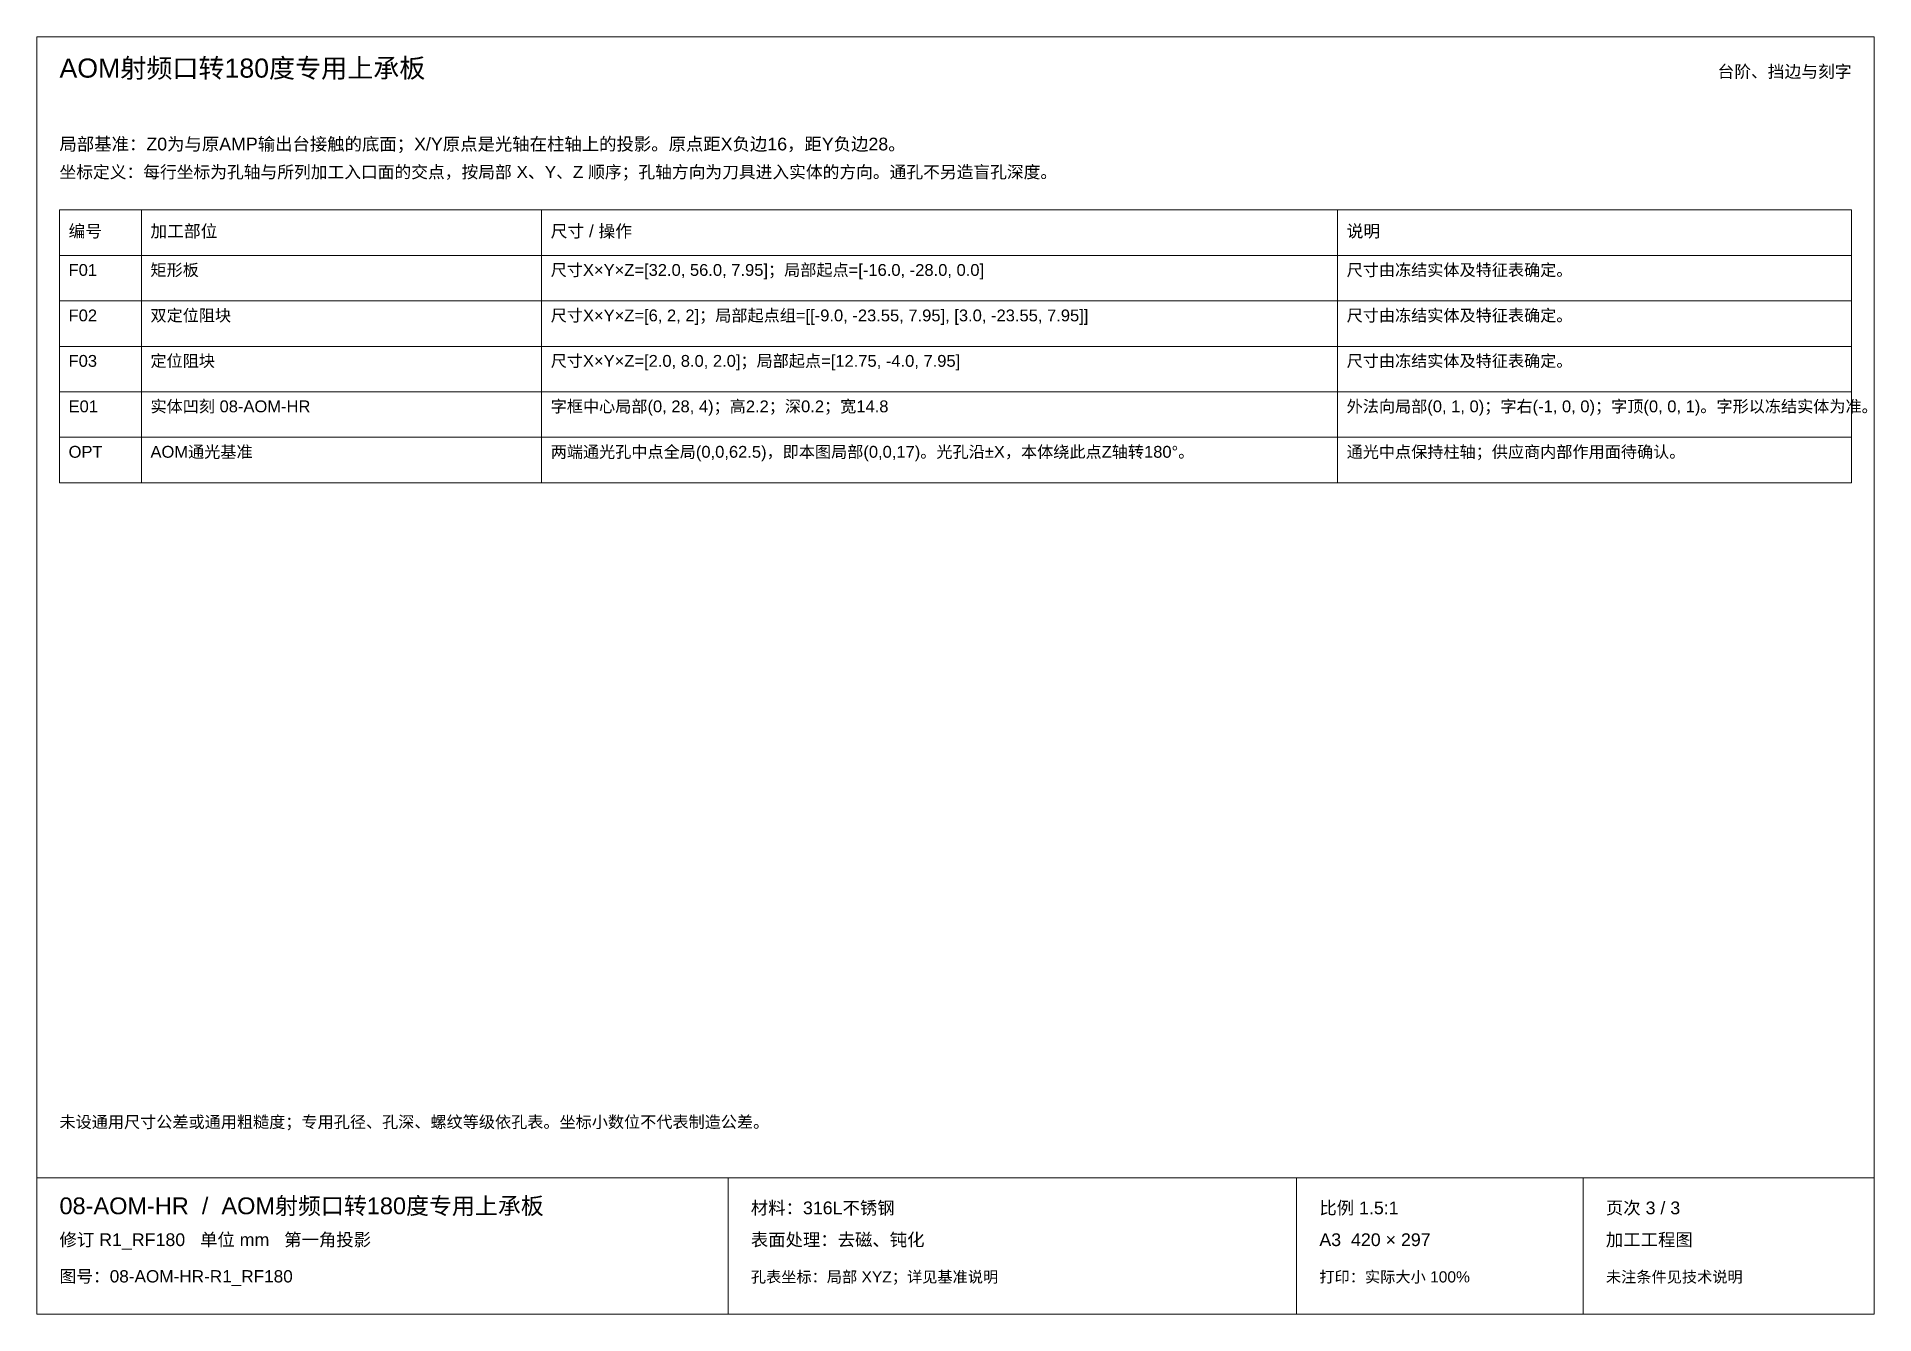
# Paper-space layout '03_孔表及加工说明' of a CAD drawing. Header units: millimetres. Extents: x 8 to 412, y 8 to 289.
import ezdxf
from ezdxf.enums import TextEntityAlignment as Align

# ---------------------------------------------------------------- set-up
doc = ezdxf.new("R2010")
doc.units = ezdxf.units.MM
doc.layers.add('ANNOTATIONS', color=7, linetype='CONTINUOUS', lineweight=18)
doc.styles.add('CJK', font='Arial Unicode.ttf')

psp = doc.layouts.new('03_孔表及加工说明')

# ---------------------------------------------------------------- linework, layer by layer
at = {"layer": 'ANNOTATIONS'}
for p, q in [((412, 289), (8, 289)), ((8, 289), (8, 8)), ((412, 8), (412, 289)), ((31, 250.9), (13, 250.9)), ((13, 250.9), (13, 240.9)), ((31, 240.9), (31, 250.9)), ((119, 250.9), (31, 250.9)), ((31, 250.9), (31, 240.9)), ((119, 240.9), (119, 250.9)), ((294, 250.9), (119, 250.9)), ((119, 250.9), (119, 240.9)), ((294, 240.9), (294, 250.9)), ((407, 250.9), (294, 250.9)), ((294, 250.9), (294, 240.9)), ((407, 240.9), (407, 250.9)), ((13, 240.9), (31, 240.9)), ((31, 240.9), (13, 240.9)), ((13, 240.9), (13, 230.9)), ((31, 240.9), (119, 240.9)), ((31, 230.9), (31, 240.9)), ((119, 240.9), (31, 240.9)), ((31, 240.9), (31, 230.9)), ((119, 240.9), (294, 240.9)), ((119, 230.9), (119, 240.9)), ((294, 240.9), (119, 240.9)), ((119, 240.9), (119, 230.9)), ((294, 240.9), (407, 240.9)), ((294, 230.9), (294, 240.9)), ((407, 240.9), (294, 240.9)), ((294, 240.9), (294, 230.9)), ((407, 230.9), (407, 240.9)), ((13, 230.9), (31, 230.9)), ((31, 230.9), (13, 230.9)), ((13, 230.9), (13, 220.9)), ((31, 230.9), (119, 230.9)), ((31, 220.9), (31, 230.9)), ((119, 230.9), (31, 230.9)), ((31, 230.9), (31, 220.9)), ((119, 230.9), (294, 230.9)), ((119, 220.9), (119, 230.9)), ((294, 230.9), (119, 230.9)), ((119, 230.9), (119, 220.9)), ((294, 230.9), (407, 230.9)), ((294, 220.9), (294, 230.9)), ((407, 230.9), (294, 230.9)), ((294, 230.9), (294, 220.9)), ((407, 220.9), (407, 230.9)), ((13, 220.9), (31, 220.9)), ((31, 220.9), (13, 220.9)), ((13, 220.9), (13, 210.9)), ((31, 220.9), (119, 220.9)), ((31, 210.9), (31, 220.9)), ((119, 220.9), (31, 220.9)), ((31, 220.9), (31, 210.9)), ((119, 220.9), (294, 220.9)), ((119, 210.9), (119, 220.9)), ((294, 220.9), (119, 220.9)), ((119, 220.9), (119, 210.9)), ((294, 220.9), (407, 220.9)), ((294, 210.9), (294, 220.9)), ((407, 220.9), (294, 220.9)), ((294, 220.9), (294, 210.9)), ((407, 210.9), (407, 220.9)), ((13, 210.9), (31, 210.9)), ((31, 210.9), (13, 210.9)), ((13, 210.9), (13, 200.9)), ((31, 210.9), (119, 210.9)), ((31, 200.9), (31, 210.9)), ((119, 210.9), (31, 210.9)), ((31, 210.9), (31, 200.9)), ((119, 210.9), (294, 210.9)), ((119, 200.9), (119, 210.9)), ((294, 210.9), (119, 210.9)), ((119, 210.9), (119, 200.9)), ((294, 210.9), (407, 210.9)), ((294, 200.9), (294, 210.9)), ((407, 210.9), (294, 210.9)), ((294, 210.9), (294, 200.9)), ((407, 200.9), (407, 210.9)), ((13, 200.9), (31, 200.9)), ((31, 200.9), (13, 200.9)), ((13, 200.9), (13, 190.9)), ((31, 200.9), (119, 200.9)), ((31, 190.9), (31, 200.9)), ((119, 200.9), (31, 200.9)), ((31, 200.9), (31, 190.9)), ((119, 200.9), (294, 200.9)), ((119, 190.9), (119, 200.9)), ((294, 200.9), (119, 200.9)), ((119, 200.9), (119, 190.9)), ((294, 200.9), (407, 200.9)), ((294, 190.9), (294, 200.9)), ((407, 200.9), (294, 200.9)), ((294, 200.9), (294, 190.9)), ((407, 190.9), (407, 200.9)), ((13, 190.9), (31, 190.9)), ((31, 190.9), (119, 190.9)), ((119, 190.9), (294, 190.9)), ((294, 190.9), (407, 190.9)), ((8, 38), (412, 38)), ((160, 8), (160, 38)), ((285, 8), (285, 38)), ((348, 8), (348, 38)), ((8, 8), (412, 8))]:
    psp.add_line(p, q, dxfattribs=at)

# ---------------------------------------------------------------- texts
at = {"layer": 'ANNOTATIONS', "style": 'CJK'}
for s, height, p in [('AOM射频口转180度专用上承板', 4.2, (13, 280)), ('局部基准：Z0为与原AMP输出台接触的底面；X/Y原点是光轴在柱轴上的投影。原点距X负边16，距Y负边28。', 2.8, (13, 264)), ('坐标定义：每行坐标为孔轴与所列加工入口面的交点，按局部 X、Y、Z 顺序；孔轴方向为刀具进入实体的方向。通孔不另造盲孔深度。', 2.7, (13, 257.9)), ('编号', 2.7, (15, 244.9)), ('加工部位', 2.7, (33, 244.9)), ('尺寸 / 操作', 2.7, (121, 244.9)), ('说明', 2.7, (296, 244.9)), ('F01', 2.6, (15, 236.4)), ('矩形板', 2.6, (33, 236.4)), ('尺寸X×Y×Z=[32.0, 56.0, 7.95]；局部起点=[-16.0, -28.0, 0.0]', 2.6, (121, 236.4)), ('尺寸由冻结实体及特征表确定。', 2.6, (296, 236.4)), ('F02', 2.6, (15, 226.4)), ('双定位阻块', 2.6, (33, 226.4)), ('尺寸X×Y×Z=[6, 2, 2]；局部起点组=[[-9.0, -23.55, 7.95], [3.0, -23.55, 7.95]]', 2.6, (121, 226.4)), ('尺寸由冻结实体及特征表确定。', 2.6, (296, 226.4)), ('F03', 2.6, (15, 216.4)), ('定位阻块', 2.6, (33, 216.4)), ('尺寸X×Y×Z=[2.0, 8.0, 2.0]；局部起点=[12.75, -4.0, 7.95]', 2.6, (121, 216.4)), ('尺寸由冻结实体及特征表确定。', 2.6, (296, 216.4)), ('E01', 2.6, (15, 206.4)), ('实体凹刻 08-AOM-HR', 2.6, (33, 206.4)), ('字框中心局部(0, 28, 4)；高2.2；深0.2；宽14.8', 2.6, (121, 206.4)), ('外法向局部(0, 1, 0)；字右(-1, 0, 0)；字顶(0, 0, 1)。字形以冻结实体为准。', 2.6, (296, 206.4)), ('OPT', 2.6, (15, 196.4)), ('AOM通光基准', 2.6, (33, 196.4)), ('两端通光孔中点全局(0,0,62.5)，即本图局部(0,0,17)。光孔沿±X，本体绕此点Z轴转180°。', 2.6, (121, 196.4)), ('通光中点保持柱轴；供应商内部作用面待确认。', 2.6, (296, 196.4)), ('未设通用尺寸公差或通用粗糙度；专用孔径、孔深、螺纹等级依孔表。坐标小数位不代表制造公差。', 2.6, (13, 49)), ('08-AOM-HR  /  AOM射频口转180度专用上承板', 3.7, (13, 30)), ('材料：316L不锈钢', 2.8, (165, 30)), ('比例 1.5:1', 2.8, (290, 30)), ('页次 3 / 3', 2.8, (353, 30)), ('修订 R1_RF180   单位 mm   第一角投影', 2.8, (13, 23)), ('表面处理：去磁、钝化', 2.8, (165, 23)), ('A3  420 × 297', 2.8, (290, 23)), ('加工工程图', 2.8, (353, 23)), ('图号：08-AOM-HR-R1_RF180', 2.7, (13, 15)), ('孔表坐标：局部 XYZ；详见基准说明', 2.45, (165, 15)), ('打印：实际大小 100%', 2.45, (290, 15)), ('未注条件见技术说明', 2.45, (353, 15))]:
    psp.add_text(s, height=height, dxfattribs=at).set_placement(p)
psp.add_text('台阶、挡边与刻字', height=2.7, dxfattribs=at).set_placement((407, 280), align=Align.RIGHT)

doc.saveas('drawing.dxf')
